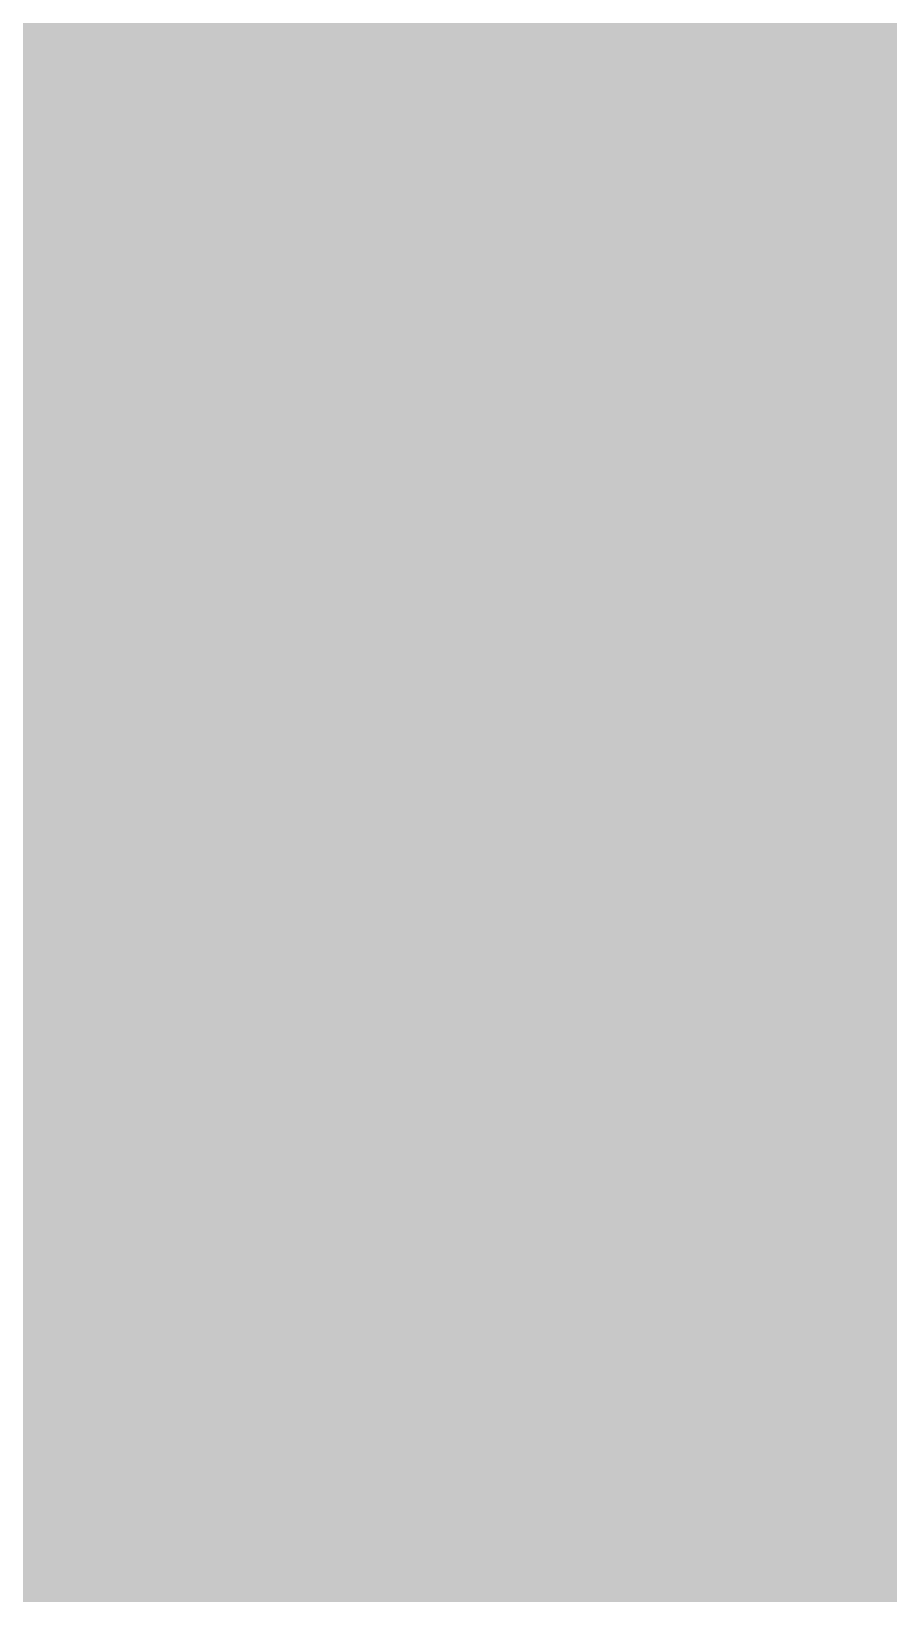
# Model space of a CAD drawing. Header units: inches. Extents: x 1701 to 6949, y -252 to 585.
# Drawn here: x 2255.06622 to 2255.07137, y 138.20192 to 138.21129 of the extents above; entities that cross this region are included whole.
import ezdxf

# ---------------------------------------------------------------- set-up
doc = ezdxf.new("R2010")
doc.units = ezdxf.units.IN
doc.header["$MEASUREMENT"] = 0
for name, color, linetype, lineweight in [('A-DOOR-6', 31, 'Continuous', 9), ('A-DOOR-FRAM', 31, 'Continuous', 9), ('A-FLOR-HRAL', 11, 'Continuous', 9)]:
    doc.layers.add(name, color=color, linetype=linetype, lineweight=lineweight)

# ---------------------------------------------------------------- blocks, each defined once
blk = doc.blocks.new('Door-Inswing-Andersen-400_Series-Single - 3_ 0-1_8_ x custom height - _1st _ 2nd floor-2652130-SECTION _ CENTER LOOKING WEST')
at = {"layer": 'A-DOOR-FRAM'}
blk.add_hatch(color=256, dxfattribs=at).paths.add_polyline_path([(2262.0682027, 137), (2291.1862367, 137), (2291.1725361, 138.2019166), (2255.0612367, 138.2019166), (2255.0612367, 137), (2257.8785777, 137)], flags=0)
blk = doc.blocks.new('Railing - Railing-2567857-SECTION _ CENTER LOOKING WEST')
at = {"layer": 'A-FLOR-HRAL'}
h = blk.add_hatch(color=256, dxfattribs=at)
h.paths.add_polyline_path([(2218.849032, 138.2019166), (2248.7083823, 138.2019166), (2248.7083823, 138.6751771), (2218.3757715, 138.6751771)], flags=0)
h.paths.add_polyline_path([(2328.174032, 138.2019166), (2328.6472924, 138.6751771), (2328.174032, 138.6751771)], flags=0)
h.paths.add_polyline_path([(2326.9929296, 138.2019166), (2326.9929296, 138.6751771), (2297.1335792, 138.6751771), (2297.1335792, 138.2019166), (2324.9125777, 138.2019166)], flags=0)
h.paths.add_polyline_path([(2249.8894847, 138.2019166), (2295.9524768, 138.2019166), (2295.9524768, 138.6751771), (2249.8894847, 138.6751771)], flags=0)

msp = doc.modelspace()

# ---------------------------------------------------------------- block references
at = {"layer": 'A-DOOR-6'}
msp.add_blockref('Door-Inswing-Andersen-400_Series-Single - 3_ 0-1_8_ x custom height - _1st _ 2nd floor-2652130-SECTION _ CENTER LOOKING WEST', (0, 0), dxfattribs=at)
at = {"layer": 'A-FLOR-HRAL'}
msp.add_blockref('Railing - Railing-2567857-SECTION _ CENTER LOOKING WEST', (0, 0), dxfattribs=at)

doc.saveas('drawing.dxf')
